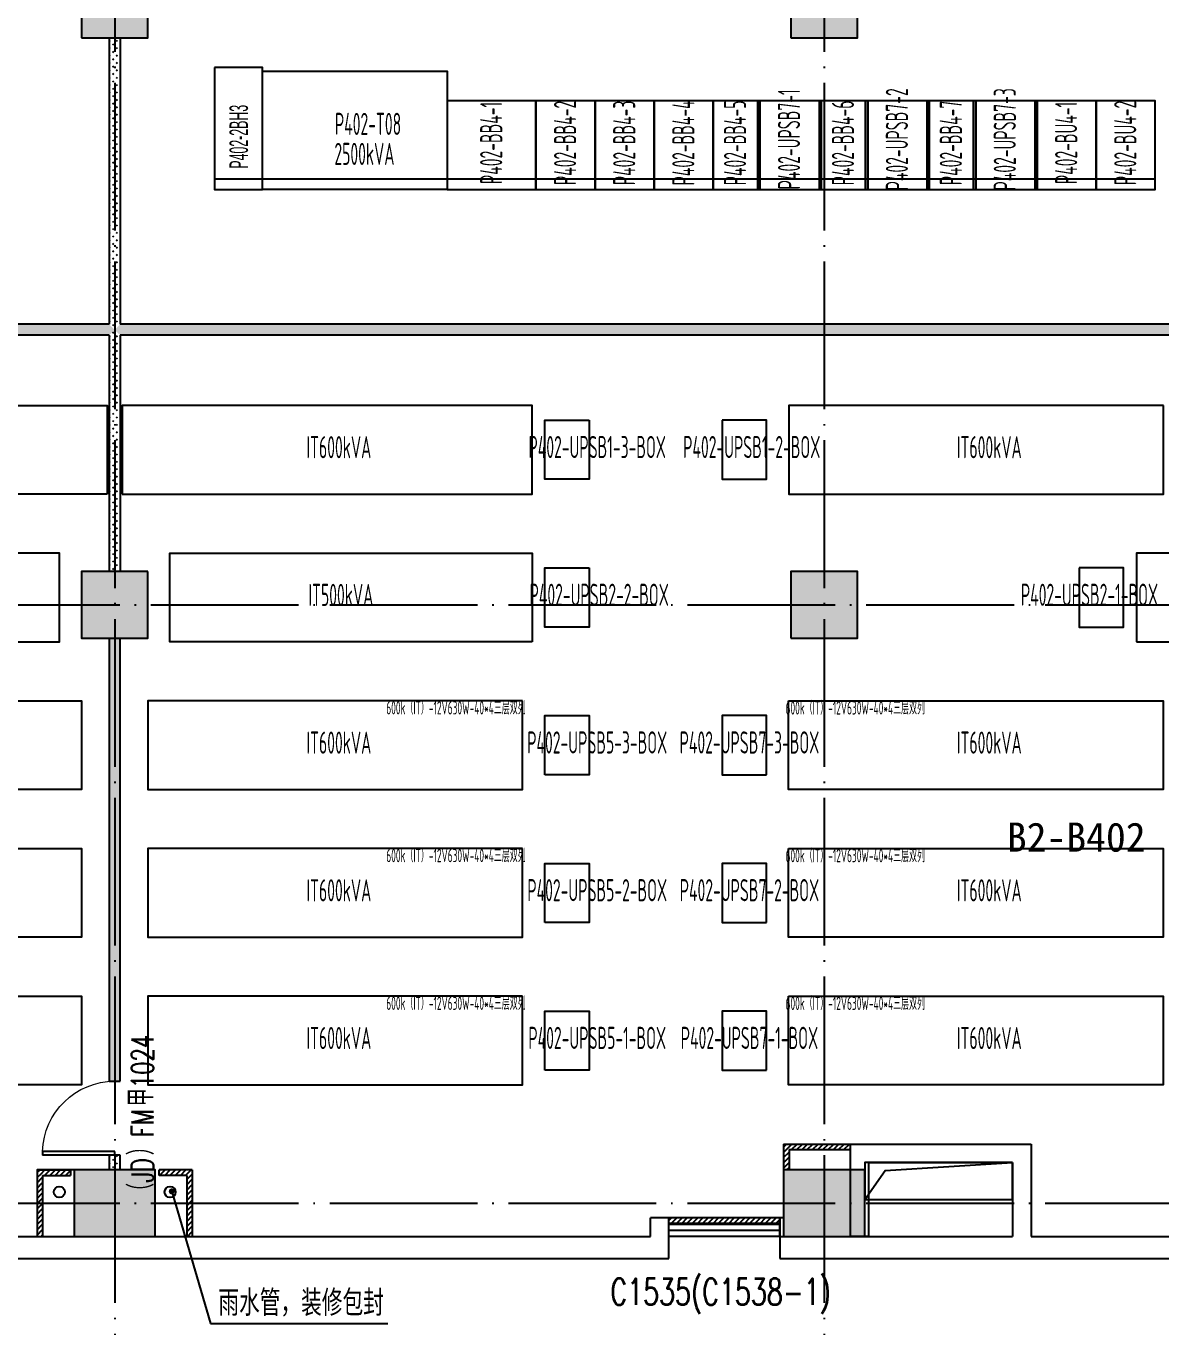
# Model space of a CAD drawing. Extents: x -18502 to 259858, y -468734 to 127958.
# Drawn here: x 37200 to 52558, y -306076 to -288475 of the extents above; entities that cross this region are included whole.
import ezdxf
from ezdxf.enums import TextEntityAlignment as Align

# ---------------------------------------------------------------- set-up
doc = ezdxf.new("R2010")
doc.units = 0
doc.header["$LTSCALE"] = 1000
doc.linetypes.add('参照-弱电底图$0$DOTE', pattern=[2.42, 2, -0.2, 0.02, -0.2])
doc.layers.get('0').update_dxf_attribs({"linetype": 'CONTINUOUS'})
for name, color, linetype in [('参照-弱电底图$0$00-新增电气设备', 6, 'CONTINUOUS'), ('参照-弱电底图$0$00-电源设备', 3, 'CONTINUOUS'), ('参照-弱电底图$0$A08-家具设备', 8, 'CONTINUOUS'), ('参照-弱电底图$0$COLUMN', 2, 'CONTINUOUS'), ('参照-弱电底图$0$DIM_LEAD', 3, 'CONTINUOUS'), ('参照-弱电底图$0$DOOR_FIRE_TEXT', 7, 'CONTINUOUS'), ('参照-弱电底图$0$DOTE', 14, '参照-弱电底图$0$DOTE'), ('参照-弱电底图$0$PUB_HATCH', 8, 'CONTINUOUS'), ('参照-弱电底图$0$PUB_TEXT', 7, 'CONTINUOUS'), ('参照-弱电底图$0$VPIPE-雨水', 4, 'CONTINUOUS'), ('参照-弱电底图$0$WALL', 2, 'CONTINUOUS'), ('参照-弱电底图$0$WALL-MOVE', 4, 'CONTINUOUS'), ('参照-弱电底图$0$WINDOW', 4, 'CONTINUOUS'), ('参照-弱电底图$0$WINDOW_TEXT', 7, 'CONTINUOUS'), ('参照-弱电底图$0$图层1-房间编号', 51, 'CONTINUOUS'), ('参照-弱电底图$0$图层1-钢平台钢梁', 30, 'CONTINUOUS'), ('参照-弱电底图$0$图层1-防火门', 6, 'CONTINUOUS'), ('参照-弱电底图$0$暖通井', 21, 'CONTINUOUS'), ('参照-弱电底图$0$电源设备编号', 7, 'CONTINUOUS')]:
    doc.layers.add(name, color=color, linetype=linetype)
doc.styles.add('参照-弱电底图$0$_TCH_DIM', font='SIMPLEX', dxfattribs={"width": 0.8, "bigfont": 'HZTXT.shx'})
doc.styles.add('参照-弱电底图$0$_TCH_WINDOW', font='SIMPLEX', dxfattribs={"height": 3.5, "bigfont": 'GBCBIG.shx'})
doc.styles.add('参照-弱电底图$0$AUDIT_D_250910134057-0', font='simhei.ttf', dxfattribs={"width": 0.8})
doc.styles.add('参照-弱电底图$0$AUDIT_D_250910134057-2', font='SIMPLEX', dxfattribs={"height": 3.5, "bigfont": 'GBCBIG.shx'})
doc.styles.add('参照-弱电底图$0$fsdb', font='fsdb_e.shx', dxfattribs={"width": 0.7, "bigfont": 'tssdchn.shx'})
doc.styles.add('参照-弱电底图$0$HZDX', font='gbenor.shx', dxfattribs={"width": 0.7, "bigfont": 'gbcbig.shx'})
pattern_1 = [(45, (1095025.52, 201318.12), (-50.0000013, 50.0000013), [16, -54.71068]), (135, (1095136.83, 201318.12), (-50.0000013, -50.0000013), [16, -54.71068])]
pattern_2 = [(45, (1095008.53, 201339.68), (-35.3553532, 35.3553532), [])]

# ---------------------------------------------------------------- blocks, each defined once
blk = doc.blocks.new('参照-弱电底图$0$ntong2')
at = {"layer": '参照-弱电底图$0$暖通井', "color": 0}
blk.add_lwpolyline([(-1705544, -687972), (-1707544, -687972), (-1707544, -688472), (-1705544, -688472)], close=True, dxfattribs=at)
blk.add_lwpolyline([(-1707544, -688472), (-1707266, -688079), (-1705544, -687972)], dxfattribs=at)
blk = doc.blocks.new('参照-弱电底图$0$封堵004')
at = {"layer": '参照-弱电底图$0$PUB_HATCH'}
h = blk.add_hatch(dxfattribs=at)
h.set_pattern_fill('普通砖', color=0, scale=20, style=0)
h.set_pattern_definition([(45, (0, 35.9), (-35.3553532, 35.3553532), [])])
h.paths.add_polyline_path([(-1206788, -517987), (-1208288, -517987), (-1208288, -518062), (-1206788, -518062)])
at = {"layer": '参照-弱电底图$0$WALL-MOVE', "color": 0}
for p, q in [((-1206788, -517987), (-1208288, -517987)), ((-1208288, -518062), (-1208288, -517987)), ((-1206788, -518062), (-1206788, -517987)), ((-1206788, -518062), (-1208288, -518062))]:
    blk.add_line(p, q, dxfattribs=at)
blk = doc.blocks.new('参照-弱电底图$0$$TCHSYS$WIN2D')
at = {"color": 0}
for p, q in [((-0.5, 0.5), (0.5, 0.5)), ((-0.5, 0.5), (-0.5, -0.5)), ((0.5, 0.5), (0.5, -0.5)), ((0.5, 0.167), (-0.5, 0.167)), ((0.5, -0.167), (-0.5, -0.167)), ((-0.5, -0.5), (0.5, -0.5))]:
    blk.add_line(p, q, dxfattribs=at)
blk = doc.blocks.new('参照-弱电底图$0$_FZH')
at = {"color": 0}
blk.add_lwpolyline([(-0.5, -0.5), (0.5, -0.5), (0.5, 0.5), (-0.5, 0.5)], close=True, dxfattribs=at)
at = {"layer": '参照-弱电底图$0$PUB_HATCH', "color": 0}
blk.add_solid([(-0.5, -0.5), (0.5, -0.5), (-0.5, 0.5), (0.5, 0.5)], dxfattribs=at)
blk = doc.blocks.new('参照-弱电底图$0$$DorLib2D$00000001')
at = {"color": 0}
for p, q in [((0.45, 0.975), (0.5, 0.975)), ((0.45, 0), (0.45, 0.975)), ((0.5, 0), (0.5, 0.975)), ((0.5, 0), (0.45, 0))]:
    blk.add_line(p, q, dxfattribs=at)
at = {"color": 0, "lineweight": 13}
blk.add_arc((0.475, 0), 0.975, 91.4693, 180, dxfattribs=at)
blk = doc.blocks.new('参照-弱电底图$0$600K-IT')
at = {"color": 6}
blk.add_lwpolyline([(-1061051, -302633), (-1055981, -302633), (-1055981, -303833), (-1061051, -303833)], close=True, dxfattribs=at)
at = {"layer": '参照-弱电底图$0$00-新增电气设备', "color": 6}
blk.add_lwpolyline([(-1061351, -303633), (-1061351, -302833), (-1061951, -302833), (-1061951, -303633)], close=True, dxfattribs=at)
at = {"layer": '参照-弱电底图$0$00-新增电气设备', "color": 6, "style": '参照-弱电底图$0$HZDX', "width": 0.6}
blk.add_text('600k（IT）-12V630W-40*4三层双列', height=180, dxfattribs=at).set_placement((-1060149, -302818), align=Align.CENTER)
blk = doc.blocks.new('参照-弱电底图$0$600k-it三层')
at = {"color": 6}
blk.add_lwpolyline([(-1073066, -297370), (-1078136, -297370), (-1078136, -298570), (-1073066, -298570)], close=True, dxfattribs=at)
at = {"layer": '参照-弱电底图$0$00-新增电气设备', "color": 6}
blk.add_lwpolyline([(-1072766, -298370), (-1072766, -297570), (-1072166, -297570), (-1072166, -298370)], close=True, dxfattribs=at)
at = {"layer": '参照-弱电底图$0$00-新增电气设备', "color": 6, "style": '参照-弱电底图$0$HZDX', "width": 0.6}
blk.add_text('600k（IT）-12V630W-40*4三层双列', height=180, dxfattribs=at).set_placement((-1073968, -297554), align=Align.CENTER)
blk = doc.blocks.new('参照-弱电底图$0$20250926.194024998694658')
at = {"color": 6}
blk.add_lwpolyline([(40911, 10350), (35841, 10350), (35841, 9150), (40911, 9150)], close=True, dxfattribs=at)
at = {"layer": '参照-弱电底图$0$00-新增电气设备', "color": 0}
for p, q in [((35421, 14475), (35421, 13275)), ((35421, 14475), (35421, 13275)), ((35451, 14475), (35451, 13275)), ((35451, 14475), (35451, 13275)), ((36251, 14475), (36251, 13275)), ((36251, 14475), (36251, 13275)), ((36881, 14475), (36881, 13275)), ((36881, 14475), (36881, 13275)), ((36911, 14475), (36911, 13275)), ((36911, 14475), (36911, 13275)), ((37711, 14475), (37711, 13275)), ((37711, 14475), (37711, 13275)), ((38341, 14475), (38341, 13275)), ((38341, 14475), (38341, 13275)), ((38371, 14475), (38371, 13275)), ((38371, 14475), (38371, 13275)), ((39171, 14475), (39171, 13275)), ((39171, 14475), (39171, 13275)), ((28721, 13413), (28071, 13413)), ((31221, 13413), (28721, 13413)), ((31221, 13413), (28721, 13413)), ((40801, 13413), (31221, 13413))]:
    blk.add_line(p, q, dxfattribs=at)
for points in [[(28071, 14925), (28071, 13275), (28721, 13275), (28721, 14925)], [(28721, 14875), (31221, 14875), (31221, 13275), (28721, 13275)], [(28721, 14875), (31221, 14875), (31221, 13275), (28721, 13275)], [(31221, 13275), (32421, 13275), (32421, 14475), (31221, 14475)], [(31221, 13275), (32421, 13275), (32421, 14475), (31221, 14475)], [(32421, 13275), (33221, 13275), (33221, 14475), (32421, 14475)], [(32421, 13275), (33221, 13275), (33221, 14475), (32421, 14475)], [(33221, 13275), (34021, 13275), (34021, 14475), (33221, 14475)], [(33221, 13275), (34021, 13275), (34021, 14475), (33221, 14475)], [(34021, 13275), (34821, 13275), (34821, 14475), (34021, 14475)], [(34821, 13275), (35421, 13275), (35421, 14475), (34821, 14475)], [(34821, 13275), (35421, 13275), (35421, 14475), (34821, 14475)], [(35421, 13275), (36281, 13275), (36281, 14475), (35421, 14475)], [(35421, 13275), (36281, 13275), (36281, 14475), (35421, 14475)], [(36281, 13275), (36881, 13275), (36881, 14475), (36281, 14475)], [(36281, 13275), (36881, 13275), (36881, 14475), (36281, 14475)], [(36881, 13275), (37741, 13275), (37741, 14475), (36881, 14475)], [(36881, 13275), (37741, 13275), (37741, 14475), (36881, 14475)], [(37741, 13275), (38341, 13275), (38341, 14475), (37741, 14475)], [(37741, 13275), (38341, 13275), (38341, 14475), (37741, 14475)], [(38341, 13275), (39201, 13275), (39201, 14475), (38341, 14475)], [(38341, 13275), (39201, 13275), (39201, 14475), (38341, 14475)], [(39201, 13275), (40001, 13275), (40001, 14475), (39201, 14475)], [(39201, 13275), (40001, 13275), (40001, 14475), (39201, 14475)], [(40001, 13275), (40801, 13275), (40801, 14475), (40001, 14475)], [(40001, 13275), (40801, 13275), (40801, 14475), (40001, 14475)]]:
    blk.add_lwpolyline(points, close=True, dxfattribs=at)
at = {"layer": '参照-弱电底图$0$00-新增电气设备'}
for points in [[(26621, 9150), (21073, 9150), (21073, 10350), (26621, 10350)], [(26821, 9150), (32368, 9150), (32368, 10350), (26821, 10350)], [(26821, 9150), (32368, 9150), (32368, 10350), (26821, 10350)], [(33141, 10150), (33141, 9350), (32541, 9350), (32541, 10150)], [(33141, 10150), (33141, 9350), (32541, 9350), (32541, 10150)], [(34941, 10150), (34941, 9350), (35541, 9350), (35541, 10150)]]:
    blk.add_lwpolyline(points, close=True, dxfattribs=at)
at = {"layer": '参照-弱电底图$0$00-新增电气设备', "color": 3}
for points in [[(21073, 7150), (25973, 7150), (25973, 8350), (21073, 8350)], [(32368, 7150), (27468, 7150), (27468, 8350), (32368, 8350)], [(40546, 7150), (45446, 7150), (45446, 8350), (40546, 8350)], [(33141, 8150), (33141, 7350), (32541, 7350), (32541, 8150)], [(39773, 8150), (39773, 7350), (40373, 7350), (40373, 8150)]]:
    blk.add_lwpolyline(points, close=True, dxfattribs=at)
for name, p in [('参照-弱电底图$0$600K-IT', (1082251, 308983)), ('参照-弱电底图$0$600k-it三层', (1105307, 303720)), ('参照-弱电底图$0$600K-IT', (1096891, 308983)), ('参照-弱电底图$0$600K-IT', (1082251, 306983)), ('参照-弱电底图$0$600k-it三层', (1105307, 301720)), ('参照-弱电底图$0$600K-IT', (1096891, 306983)), ('参照-弱电底图$0$600K-IT', (1082251, 304983)), ('参照-弱电底图$0$600k-it三层', (1105307, 299720)), ('参照-弱电底图$0$600K-IT', (1096891, 304983))]:
    blk.add_blockref(name, p)
at = {"layer": '参照-弱电底图$0$00-新增电气设备', "color": 0, "style": '参照-弱电底图$0$HZDX', "width": 0.6}
for s, p in [(' P402-UPSB7-2', (37455, 13904)), (' P402-UPSB7-3', (38915, 13904)), ('P402-BB4-1', (31965, 13904)), ('P402-BB4-2', (32965, 13904)), ('P402-BB4-3', (33765, 13904)), ('P402-BB4-4', (34565, 13904)), ('P402-BB4-5', (35265, 13904)), (' P402-UPSB7-1', (35995, 13904)), ('P402-BB4-6', (36725, 13904)), ('P402-BB4-7', (38185, 13904)), ('P402-BU4-1', (39745, 13904)), ('P402-BU4-2', (40545, 13904))]:
    blk.add_text(s, height=300, rotation=90, dxfattribs=at).set_placement(p, align=Align.CENTER)
for s, p in [(' P402-T08', (30100, 14012)), ('2500kVA', (30100, 13606)), ('IT600kVA', (29754, 9635)), ('P402-UPSB1-3-BOX', (33250, 9637)), ('P402-UPSB1-2-BOX', (35341, 9637)), ('IT600kVA', (38555, 9635)), ('IT500kVA', (29781, 7635)), ('P402-UPSB2-2-BOX', (33277, 7637)), ('P402-UPSB2-1-BOX', (39911, 7637)), ('IT600kVA', (29754, 5635)), ('P402-UPSB5-3-BOX', (33250, 5637)), ('P402-UPSB7-3-BOX', (35310, 5637)), ('IT600kVA', (38555, 5635)), ('IT600kVA', (29754, 3635)), ('P402-UPSB5-2-BOX', (33250, 3637)), ('P402-UPSB7-2-BOX', (35310, 3637)), ('IT600kVA', (38555, 3635)), ('IT600kVA', (29754, 1635)), ('P402-UPSB5-1-BOX', (33250, 1637)), ('P402-UPSB7-1-BOX', (35310, 1637)), ('IT600kVA', (38555, 1635))]:
    blk.add_text(s, height=300, dxfattribs=at).set_placement(p, align=Align.CENTER)
at = {"layer": '参照-弱电底图$0$电源设备编号', "color": 0, "style": '参照-弱电底图$0$fsdb', "width": 0.5}
blk.add_text('P402-2BH3', height=250, rotation=90, dxfattribs=at).set_placement((28524, 13556))

msp = doc.modelspace()

# ---------------------------------------------------------------- hatches: boundary and pattern name
at = {"layer": '参照-弱电底图$0$PUB_HATCH'}
h = msp.add_hatch(dxfattribs=at)
h.set_pattern_fill('石膏板', color=8, scale=20, style=0)
h.set_pattern_definition(pattern_1)
h.paths.add_polyline_path([(38475, -288637.7), (38325, -288637.7), (38325, -292512.7), (38400, -292587.7), (38475, -292512.7)])
h = msp.add_hatch(dxfattribs=at)
h.set_pattern_fill('石膏板', color=8, scale=20, style=0)
h.set_pattern_definition(pattern_1)
h.paths.add_polyline_path([(38400, -292587.7), (38325, -292512.7), (15850.3, -292512.7), (15799.3, -292562.7), (15847.3, -292662.7), (38325, -292662.7)])
h = msp.add_hatch(dxfattribs=at)
h.set_pattern_fill('石膏板', color=8, scale=20, style=0)
h.set_pattern_definition(pattern_1)
h.paths.add_polyline_path([(60999.7, -292562.7), (60949.7, -292512.7), (38475, -292512.7), (38400, -292587.7), (38475, -292662.7), (60949.7, -292662.7)])
h = msp.add_hatch(dxfattribs=at)
h.set_pattern_fill('石膏板', color=8, scale=20, style=0)
h.set_pattern_definition(pattern_1)
h.paths.add_polyline_path([(38325, -295862.7), (38475, -295862.7), (38475, -292662.7), (38400, -292587.7), (38325, -292662.7)])
h = msp.add_hatch(dxfattribs=at)
h.set_pattern_fill('石膏板', color=8, scale=20, style=0)
h.set_pattern_definition(pattern_1)
h.paths.add_polyline_path([(38475, -296762.7), (38325, -296762.7), (38325, -302762.7), (38475, -302762.7)])
h = msp.add_hatch(dxfattribs=at)
h.set_pattern_fill('普通砖', color=8, scale=20, style=0)
h.set_pattern_definition(pattern_2)
h.paths.add_polyline_path([(47525, -303687.7), (47450, -303612.7), (47450, -303962.7), (47525, -303962.7)])
h = msp.add_hatch(dxfattribs=at)
h.set_pattern_fill('普通砖', color=8, scale=20, style=0)
h.set_pattern_definition(pattern_2)
h.paths.add_polyline_path([(47450, -303612.7), (47525, -303687.7), (48350, -303687.7), (48350, -303612.7)])
h = msp.add_hatch(dxfattribs=at)
h.set_pattern_fill('石膏板', color=8, scale=20, style=0)
h.set_pattern_definition(pattern_1)
h.paths.add_polyline_path([(38325, -303962.7), (38475, -303962.7), (38475, -303762.7), (38325, -303762.7)])
h = msp.add_hatch(dxfattribs=at)
h.set_pattern_fill('普通砖', color=8, scale=20, style=0)
h.set_pattern_definition(pattern_2)
h.paths.add_polyline_path([(37350.5, -303962.7), (37425.5, -304037.7), (37800, -304037.7), (37800, -303962.7)])
h = msp.add_hatch(dxfattribs=at)
h.set_pattern_fill('普通砖', color=8, scale=20, style=0)
h.set_pattern_definition(pattern_2)
h.paths.add_polyline_path([(37425.5, -304037.7), (37350.5, -303962.7), (37350.5, -304862.7), (37425.5, -304862.7)])
h = msp.add_hatch(dxfattribs=at)
h.set_pattern_fill('普通砖', color=8, scale=20, style=0)
h.set_pattern_definition(pattern_2)
h.paths.add_polyline_path([(39374.5, -304037.7), (39449.5, -303962.7), (39000, -303962.7), (39000, -304037.7)])
h = msp.add_hatch(dxfattribs=at)
h.set_pattern_fill('普通砖', color=8, scale=20, style=0)
h.set_pattern_definition(pattern_2)
h.paths.add_polyline_path([(39449.5, -303962.7), (39374.5, -304037.7), (39374.5, -304862.7), (39449.5, -304862.7)])

# ---------------------------------------------------------------- linework, layer by layer
at = {"layer": '参照-弱电底图$0$A08-家具设备', "color": 8}
msp.add_lwpolyline([(37950, -303962.7), (37350.5, -303962.7), (37350.5, -304862.7)], dxfattribs=at)
at = {"layer": '参照-弱电底图$0$DIM_LEAD', "color": 8}
for p, q in [((39172.2, -304253.7), (39695.1, -306044.3)), ((39695.1, -306044.3), (42094.9, -306044.3))]:
    msp.add_line(p, q, dxfattribs=at)
at = {"layer": '参照-弱电底图$0$DIM_LEAD', "color": 8, "const_width": 40}
msp.add_lwpolyline([(39166.6, -304234.5, 1), (39177.8, -304272.9, 1)], format="xyb", close=True, dxfattribs=at)
at = {"layer": '参照-弱电底图$0$DOTE', "color": 8}
for p, q in [((38400, -245684.7), (38400, -308497)), ((48000, -245684.7), (48000, -308497)), ((48000, -245684.7), (48000, -308497)), ((-4670.9, -296312.7), (81207.9, -296312.7)), ((-4670.9, -296312.7), (81118.8, -296312.7)), ((-4670.9, -304412.7), (81207.9, -304412.7)), ((-4670.9, -304412.7), (81118.8, -304412.7))]:
    msp.add_line(p, q, dxfattribs=at)
at = {"layer": '参照-弱电底图$0$VPIPE-雨水', "color": 0}
for centre in [(37650, -304262.7), (39150, -304262.7)]:
    msp.add_circle(centre, 75, dxfattribs=at)
at = {"layer": '参照-弱电底图$0$WALL', "color": 8}
for p, q in [((48350, -303612.7), (48350, -304862.7)), ((48350, -303612.7), (50800, -303612.7)), ((50800, -303612.7), (50800, -304862.7)), ((48600, -303862.7), (48600, -304862.7)), ((48600, -303862.7), (50550, -303862.7)), ((50550, -303862.7), (50550, -304862.7)), ((45650, -304862.7), (45650, -304612.7)), ((45900, -304612.7), (45650, -304612.7)), ((45900, -304862.7), (45900, -304612.7)), ((47450, -304612.7), (47400, -304612.7)), ((47400, -304612.7), (47400, -304862.7)), ((31600, -304862.7), (37425.5, -304862.7)), ((37425.5, -304862.7), (37850, -304862.7)), ((38950, -304862.7), (39374.5, -304862.7)), ((39374.5, -304862.7), (45650, -304862.7)), ((45900, -305162.7), (45900, -304862.7)), ((47400, -304862.7), (47450, -304862.7)), ((47400, -304862.7), (47400, -305162.7)), ((47400, -304862.7), (47450, -304862.7)), ((47400, -304862.7), (47450, -304862.7)), ((48600, -304862.7), (48350, -304862.7)), ((48550, -304862.7), (50550, -304862.7)), ((50800, -304862.7), (57050, -304862.7)), ((31350, -305162.7), (37425.5, -305162.7)), ((37425.5, -305162.7), (38400, -305162.7)), ((38400, -305162.7), (39374.5, -305162.7)), ((39374.5, -305162.7), (45900, -305162.7)), ((47400, -305162.7), (48000, -305162.7)), ((48000, -305162.7), (50550, -305162.7)), ((50550, -305162.7), (57600, -305162.7))]:
    msp.add_line(p, q, dxfattribs=at)
at = {"layer": '参照-弱电底图$0$WALL-MOVE', "color": 8}
for p, q in [((38325, -288637.7), (38325, -292512.7)), ((38475, -288637.7), (38475, -292512.7)), ((38325, -292512.7), (15850.3, -292512.7)), ((60949.7, -292512.7), (38475, -292512.7)), ((38325, -292662.7), (15847.3, -292662.7)), ((38325, -292662.7), (38325, -295862.7)), ((38475, -292662.7), (38475, -295862.7)), ((60949.7, -292662.7), (38475, -292662.7)), ((38325, -296762.7), (38325, -302762.7)), ((38475, -302762.7), (38475, -296762.7)), ((38325, -302762.7), (38475, -302762.7)), ((47450, -303612.7), (47450, -303962.7)), ((47450, -303612.7), (48350, -303612.7)), ((48350, -303612.7), (48350, -303687.7)), ((38475, -303762.7), (38325, -303762.7)), ((38325, -303762.7), (38325, -303962.7)), ((38475, -303962.7), (38475, -303762.7)), ((47525, -303687.7), (47525, -303962.7)), ((47525, -303687.7), (48350, -303687.7)), ((37350.5, -303962.7), (37800, -303962.7)), ((37350.5, -303962.7), (37350.5, -304862.7)), ((37800, -303962.7), (37800, -304037.7)), ((39449.5, -303962.7), (39000, -303962.7)), ((39000, -304037.7), (39000, -303962.7)), ((39449.5, -303962.7), (39449.5, -304862.7)), ((37425.5, -304037.7), (37800, -304037.7)), ((37425.5, -304037.7), (37425.5, -304862.7)), ((39374.5, -304037.7), (39000, -304037.7)), ((39374.5, -304037.7), (39374.5, -304862.7))]:
    msp.add_line(p, q, dxfattribs=at)

# ---------------------------------------------------------------- block references
at = {"layer": '参照-弱电底图$0$00-电源设备', "color": 0}
msp.add_blockref('参照-弱电底图$0$20250926.194024998694658', (11679.4, -303962.8), dxfattribs=at)
at = {"layer": '参照-弱电底图$0$COLUMN', "color": 8}
for p, xscale, yscale, zscale in [((38400, -288187.7), 900, 900, 900), ((48000, -288187.7), 900, 900, 900), ((48000, -296312.7), 900, 900, 900), ((38400, -304412.7), 1100.000000027474, 899.999987234245, 899.999987234245), ((48000, -304412.7), 1100.00000002759, 899.999987234245, 899.999987234245)]:
    msp.add_blockref('参照-弱电底图$0$_FZH', p, dxfattribs=dict(at, xscale=xscale, yscale=yscale, zscale=zscale))
at = {"layer": '参照-弱电底图$0$COLUMN', "color": 8, "xscale": 900, "yscale": 900, "zscale": 900, "rotation": 180}
msp.add_blockref('参照-弱电底图$0$_FZH', (38400, -296312.7), dxfattribs=at)
at = {"layer": '参照-弱电底图$0$WINDOW', "color": 8}
ref = msp.add_blockref('参照-弱电底图$0$$TCHSYS$WIN2D', (46650, -304737.7), dxfattribs=dict(at, xscale=1500, yscale=250, zscale=1500, rotation=180))
ref.add_attrib('A', 'C1535(C1538-1)', (45108, -305791.7), dxfattribs={"layer": '参照-弱电底图$0$WINDOW_TEXT', "height": 357, "style": '参照-弱电底图$0$_TCH_WINDOW', "width": 0.705882})
at = {"layer": '参照-弱电底图$0$图层1-钢平台钢梁', "color": 8}
msp.add_blockref('参照-弱电底图$0$封堵004', (1254187.5, 213374.4), dxfattribs=at)
at = {"layer": '参照-弱电底图$0$图层1-防火门', "color": 8, "xscale": 1000, "yscale": -1000, "zscale": 150, "rotation": 269.9999999998399}
msp.add_blockref('参照-弱电底图$0$$DorLib2D$00000001', (38400, -303262.7), dxfattribs=at)
at = {"layer": '参照-弱电底图$0$暖通井', "color": 8}
msp.add_blockref('参照-弱电底图$0$ntong2', (1756093.8, 384109.2), dxfattribs=at)

# ---------------------------------------------------------------- texts
at = {"layer": '参照-弱电底图$0$DOOR_FIRE_TEXT', "color": 8, "style": '参照-弱电底图$0$AUDIT_D_250910134057-2', "width": 0.705882}
for s, p in [('1024', (38925, -302854)), ('FM', (38925, -303519.8)), ('JD', (38925, -304135.5))]:
    msp.add_text(s, height=297.5, rotation=90, dxfattribs=at).set_placement(p)
at = {"layer": '参照-弱电底图$0$DOOR_FIRE_TEXT', "color": 8, "style": '参照-弱电底图$0$AUDIT_D_250910134057-2'}
for s, p in [('甲', (38925, -303099.8)), ('）', (38925, -303765.5)), ('（', (38925, -304381.3))]:
    msp.add_text(s, height=337.6, rotation=90, dxfattribs=at).set_placement(p)
at = {"layer": '参照-弱电底图$0$PUB_TEXT', "color": 8, "style": '参照-弱电底图$0$_TCH_DIM', "width": 0.8}
msp.add_text('雨水管，装修包封', height=350, dxfattribs=at).set_placement((39802.8, -305939.3))
at = {"layer": '参照-弱电底图$0$图层1-房间编号', "color": 8, "style": '参照-弱电底图$0$AUDIT_D_250910134057-0'}
msp.add_text('B2-B402', height=394.3, dxfattribs=at).set_placement((50471.9, -299653.7))

doc.saveas('drawing.dxf')
